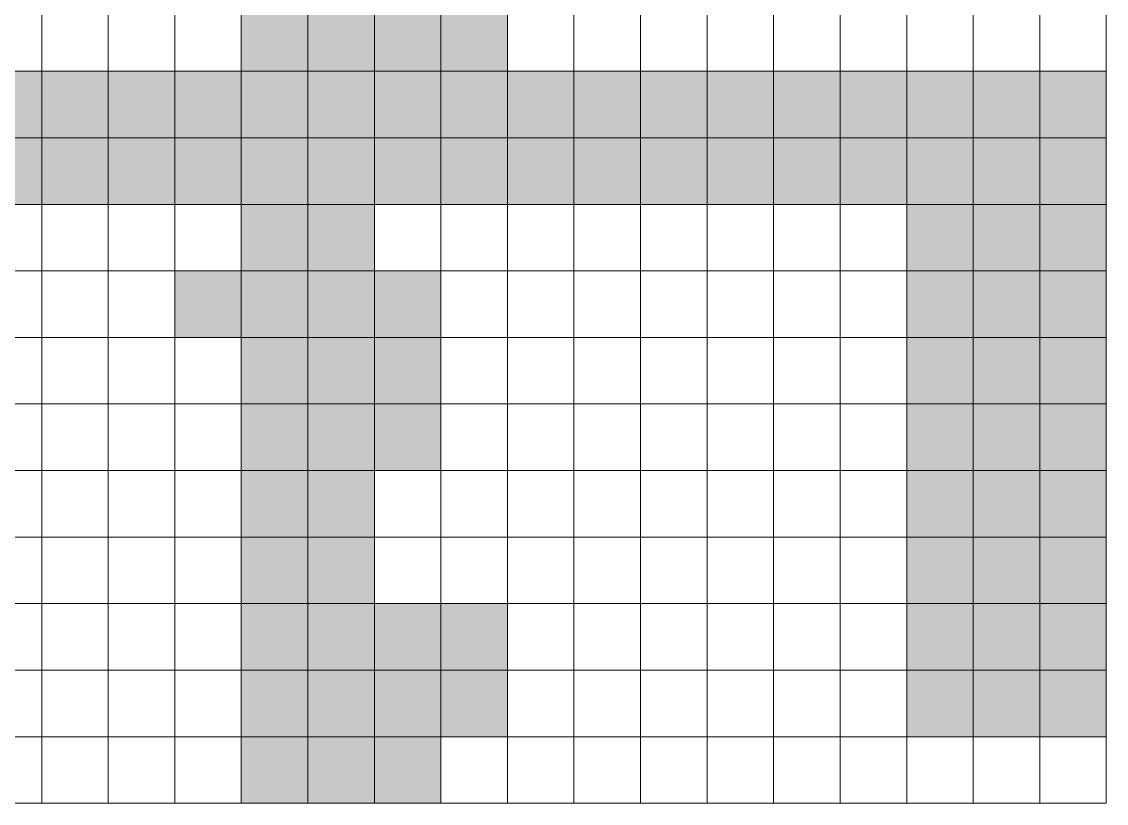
# Model space of a CAD drawing. Header units: millimetres. Extents: x 7481 to 272303, y 53290 to 107290.
# Drawn here: x 145739 to 162039, y 53290 to 65035 of the extents above; entities that cross this region are included whole.
import ezdxf

# ---------------------------------------------------------------- set-up
doc = ezdxf.new("R2010")
doc.units = ezdxf.units.MM
doc.layers.get('0').update_dxf_attribs({"lineweight": 0})
for name, color, linetype in [('l_road', 7, 'Continuous'), ('l_square', 30, 'Continuous'), ('m_square', 40, 'Continuous'), ('river', 140, 'Continuous')]:
    doc.layers.add(name, color=color, linetype=linetype)

msp = doc.modelspace()

# ---------------------------------------------------------------- hatches: boundary and pattern name
at = {"layer": 'l_road'}
h = msp.add_hatch(color=256, dxfattribs=at)
h.dxf.hatch_style = 1
h.paths.add_polyline_path([(146039, 64290), (145039, 64290), (145039, 63290), (146039, 63290)])
h = msp.add_hatch(color=256, dxfattribs=at)
h.dxf.hatch_style = 1
h.paths.add_polyline_path([(147039, 64290), (146039, 64290), (146039, 63290), (147039, 63290)])
h = msp.add_hatch(color=256, dxfattribs=at)
h.dxf.hatch_style = 1
h.paths.add_polyline_path([(148039, 64290), (147039, 64290), (147039, 63290), (148039, 63290)])
h = msp.add_hatch(color=256, dxfattribs=at)
h.dxf.hatch_style = 1
h.paths.add_polyline_path([(149039, 64290), (148039, 64290), (148039, 63290), (149039, 63290)])
h = msp.add_hatch(color=256, dxfattribs=at)
h.dxf.hatch_style = 1
h.paths.add_polyline_path([(150039, 64290), (149039, 64290), (149039, 63290), (150039, 63290)])
h = msp.add_hatch(color=256, dxfattribs=at)
h.dxf.hatch_style = 1
h.paths.add_polyline_path([(151039, 64290), (150039, 64290), (150039, 63290), (151039, 63290)])
h = msp.add_hatch(color=256, dxfattribs=at)
h.dxf.hatch_style = 1
h.paths.add_polyline_path([(152039, 64290), (151039, 64290), (151039, 63290), (152039, 63290)])
h = msp.add_hatch(color=256, dxfattribs=at)
h.dxf.hatch_style = 1
h.paths.add_polyline_path([(153039, 64290), (152039, 64290), (152039, 63290), (153039, 63290)])
h = msp.add_hatch(color=256, dxfattribs=at)
h.dxf.hatch_style = 1
h.paths.add_polyline_path([(154039, 64290), (153039, 64290), (153039, 63290), (154039, 63290)])
h = msp.add_hatch(color=256, dxfattribs=at)
h.dxf.hatch_style = 1
h.paths.add_polyline_path([(155039, 64290), (154039, 64290), (154039, 63290), (155039, 63290)])
h = msp.add_hatch(color=256, dxfattribs=at)
h.dxf.hatch_style = 1
h.paths.add_polyline_path([(156039, 64290), (155039, 64290), (155039, 63290), (156039, 63290)])
h = msp.add_hatch(color=256, dxfattribs=at)
h.dxf.hatch_style = 1
h.paths.add_polyline_path([(157039, 64290), (156039, 64290), (156039, 63290), (157039, 63290)])
h = msp.add_hatch(color=256, dxfattribs=at)
h.dxf.hatch_style = 1
h.paths.add_polyline_path([(158039, 64290), (157039, 64290), (157039, 63290), (158039, 63290)])
h = msp.add_hatch(color=256, dxfattribs=at)
h.dxf.hatch_style = 1
h.paths.add_polyline_path([(159039, 64290), (158039, 64290), (158039, 63290), (159039, 63290)])
h = msp.add_hatch(color=256, dxfattribs=at)
h.dxf.hatch_style = 1
h.paths.add_polyline_path([(160039, 64290), (159039, 64290), (159039, 63290), (160039, 63290)])
h = msp.add_hatch(color=256, dxfattribs=at)
h.dxf.hatch_style = 1
h.paths.add_polyline_path([(161039, 64290), (160039, 64290), (160039, 63290), (161039, 63290)])
h = msp.add_hatch(color=256, dxfattribs=at)
h.dxf.hatch_style = 1
h.paths.add_polyline_path([(162039, 64290), (161039, 64290), (161039, 63290), (162039, 63290)])
h = msp.add_hatch(color=256, dxfattribs=at)
h.dxf.hatch_style = 1
h.paths.add_polyline_path([(146039, 63290), (145039, 63290), (145039, 62290), (146039, 62290)])
h = msp.add_hatch(color=256, dxfattribs=at)
h.dxf.hatch_style = 1
h.paths.add_polyline_path([(147039, 63290), (146039, 63290), (146039, 62290), (147039, 62290)])
h = msp.add_hatch(color=256, dxfattribs=at)
h.dxf.hatch_style = 1
h.paths.add_polyline_path([(148039, 63290), (147039, 63290), (147039, 62290), (148039, 62290)])
h = msp.add_hatch(color=256, dxfattribs=at)
h.dxf.hatch_style = 1
h.paths.add_polyline_path([(149039, 63290), (148039, 63290), (148039, 62290), (149039, 62290)])
h = msp.add_hatch(color=256, dxfattribs=at)
h.dxf.hatch_style = 1
h.paths.add_polyline_path([(150039, 63290), (149039, 63290), (149039, 62290), (150039, 62290)])
h = msp.add_hatch(color=256, dxfattribs=at)
h.dxf.hatch_style = 1
h.paths.add_polyline_path([(151039, 63290), (150039, 63290), (150039, 62290), (151039, 62290)])
h = msp.add_hatch(color=256, dxfattribs=at)
h.dxf.hatch_style = 1
h.paths.add_polyline_path([(152039, 63290), (151039, 63290), (151039, 62290), (152039, 62290)])
h = msp.add_hatch(color=256, dxfattribs=at)
h.dxf.hatch_style = 1
h.paths.add_polyline_path([(153039, 63290), (152039, 63290), (152039, 62290), (153039, 62290)])
h = msp.add_hatch(color=256, dxfattribs=at)
h.dxf.hatch_style = 1
h.paths.add_polyline_path([(154039, 63290), (153039, 63290), (153039, 62290), (154039, 62290)])
h = msp.add_hatch(color=256, dxfattribs=at)
h.dxf.hatch_style = 1
h.paths.add_polyline_path([(155039, 63290), (154039, 63290), (154039, 62290), (155039, 62290)])
h = msp.add_hatch(color=256, dxfattribs=at)
h.dxf.hatch_style = 1
h.paths.add_polyline_path([(156039, 63290), (155039, 63290), (155039, 62290), (156039, 62290)])
h = msp.add_hatch(color=256, dxfattribs=at)
h.dxf.hatch_style = 1
h.paths.add_polyline_path([(157039, 63290), (156039, 63290), (156039, 62290), (157039, 62290)])
h = msp.add_hatch(color=256, dxfattribs=at)
h.dxf.hatch_style = 1
h.paths.add_polyline_path([(158039, 63290), (157039, 63290), (157039, 62290), (158039, 62290)])
h = msp.add_hatch(color=256, dxfattribs=at)
h.dxf.hatch_style = 1
h.paths.add_polyline_path([(159039, 63290), (158039, 63290), (158039, 62290), (159039, 62290)])
h = msp.add_hatch(color=256, dxfattribs=at)
h.dxf.hatch_style = 1
h.paths.add_polyline_path([(160039, 63290), (159039, 63290), (159039, 62290), (160039, 62290)])
h = msp.add_hatch(color=256, dxfattribs=at)
h.dxf.hatch_style = 1
h.paths.add_polyline_path([(161039, 63290), (160039, 63290), (160039, 62290), (161039, 62290)])
h = msp.add_hatch(color=256, dxfattribs=at)
h.dxf.hatch_style = 1
h.paths.add_polyline_path([(162039, 63290), (161039, 63290), (161039, 62290), (162039, 62290)])
at = {"layer": 'l_square'}
h = msp.add_hatch(color=256, dxfattribs=at)
h.dxf.hatch_style = 1
h.paths.add_polyline_path([(152039, 65290), (151039, 65290), (151039, 64290), (152039, 64290)])
h = msp.add_hatch(color=256, dxfattribs=at)
h.dxf.hatch_style = 1
h.paths.add_polyline_path([(153039, 65290), (152039, 65290), (152039, 64290), (153039, 64290)])
h = msp.add_hatch(color=256, dxfattribs=at)
h.dxf.hatch_style = 1
h.paths.add_polyline_path([(152039, 56290), (151039, 56290), (151039, 55290), (152039, 55290)])
h = msp.add_hatch(color=256, dxfattribs=at)
h.dxf.hatch_style = 1
h.paths.add_polyline_path([(153039, 56290), (152039, 56290), (152039, 55290), (153039, 55290)])
h = msp.add_hatch(color=256, dxfattribs=at)
h.dxf.hatch_style = 1
h.paths.add_polyline_path([(152039, 55290), (151039, 55290), (151039, 54290), (152039, 54290)])
h = msp.add_hatch(color=256, dxfattribs=at)
h.dxf.hatch_style = 1
h.paths.add_polyline_path([(153039, 55290), (152039, 55290), (152039, 54290), (153039, 54290)])
h = msp.add_hatch(color=256, dxfattribs=at)
h.dxf.hatch_style = 1
h.paths.add_polyline_path([(152039, 54290), (151039, 54290), (151039, 53290), (152039, 53290)])
at = {"layer": 'm_square'}
h = msp.add_hatch(color=256, dxfattribs=at)
h.dxf.hatch_style = 1
h.paths.add_polyline_path([(149039, 61290), (148039, 61290), (148039, 60290), (149039, 60290)])
h = msp.add_hatch(color=256, dxfattribs=at)
h.dxf.hatch_style = 1
h.paths.add_polyline_path([(152039, 59290), (151039, 59290), (151039, 58290), (152039, 58290)])
at = {"layer": 'river'}
h = msp.add_hatch(color=256, dxfattribs=at)
h.dxf.hatch_style = 1
h.paths.add_polyline_path([(150039, 65290), (149039, 65290), (149039, 64290), (150039, 64290)])
h = msp.add_hatch(color=256, dxfattribs=at)
h.dxf.hatch_style = 1
h.paths.add_polyline_path([(151039, 65290), (150039, 65290), (150039, 64290), (151039, 64290)])
h = msp.add_hatch(color=256, dxfattribs=at)
h.dxf.hatch_style = 1
h.paths.add_polyline_path([(150039, 62290), (149039, 62290), (149039, 61290), (150039, 61290)])
h = msp.add_hatch(color=256, dxfattribs=at)
h.dxf.hatch_style = 1
h.paths.add_polyline_path([(151039, 62290), (150039, 62290), (150039, 61290), (151039, 61290)])
h = msp.add_hatch(color=256, dxfattribs=at)
h.dxf.hatch_style = 1
h.paths.add_polyline_path([(160039, 62290), (159039, 62290), (159039, 61290), (160039, 61290)])
h = msp.add_hatch(color=256, dxfattribs=at)
h.dxf.hatch_style = 1
h.paths.add_polyline_path([(161039, 62290), (160039, 62290), (160039, 61290), (161039, 61290)])
h = msp.add_hatch(color=256, dxfattribs=at)
h.dxf.hatch_style = 1
h.paths.add_polyline_path([(162039, 62290), (161039, 62290), (161039, 61290), (162039, 61290)])
h = msp.add_hatch(color=256, dxfattribs=at)
h.dxf.hatch_style = 1
h.paths.add_polyline_path([(150039, 61290), (149039, 61290), (149039, 60290), (150039, 60290)])
h = msp.add_hatch(color=256, dxfattribs=at)
h.dxf.hatch_style = 1
h.paths.add_polyline_path([(151039, 61290), (150039, 61290), (150039, 60290), (151039, 60290)])
h = msp.add_hatch(color=256, dxfattribs=at)
h.dxf.hatch_style = 1
h.paths.add_polyline_path([(152039, 61290), (151039, 61290), (151039, 60290), (152039, 60290)])
h = msp.add_hatch(color=256, dxfattribs=at)
h.dxf.hatch_style = 1
h.paths.add_polyline_path([(160039, 61290), (159039, 61290), (159039, 60290), (160039, 60290)])
h = msp.add_hatch(color=256, dxfattribs=at)
h.dxf.hatch_style = 1
h.paths.add_polyline_path([(161039, 61290), (160039, 61290), (160039, 60290), (161039, 60290)])
h = msp.add_hatch(color=256, dxfattribs=at)
h.dxf.hatch_style = 1
h.paths.add_polyline_path([(162039, 61290), (161039, 61290), (161039, 60290), (162039, 60290)])
h = msp.add_hatch(color=256, dxfattribs=at)
h.dxf.hatch_style = 1
h.paths.add_polyline_path([(150039, 60290), (149039, 60290), (149039, 59290), (150039, 59290)])
h = msp.add_hatch(color=256, dxfattribs=at)
h.dxf.hatch_style = 1
h.paths.add_polyline_path([(151039, 60290), (150039, 60290), (150039, 59290), (151039, 59290)])
h = msp.add_hatch(color=256, dxfattribs=at)
h.dxf.hatch_style = 1
h.paths.add_polyline_path([(152039, 60290), (151039, 60290), (151039, 59290), (152039, 59290)])
h = msp.add_hatch(color=256, dxfattribs=at)
h.dxf.hatch_style = 1
h.paths.add_polyline_path([(160039, 60290), (159039, 60290), (159039, 59290), (160039, 59290)])
h = msp.add_hatch(color=256, dxfattribs=at)
h.dxf.hatch_style = 1
h.paths.add_polyline_path([(161039, 60290), (160039, 60290), (160039, 59290), (161039, 59290)])
h = msp.add_hatch(color=256, dxfattribs=at)
h.dxf.hatch_style = 1
h.paths.add_polyline_path([(162039, 60290), (161039, 60290), (161039, 59290), (162039, 59290)])
h = msp.add_hatch(color=256, dxfattribs=at)
h.dxf.hatch_style = 1
h.paths.add_polyline_path([(150039, 59290), (149039, 59290), (149039, 58290), (150039, 58290)])
h = msp.add_hatch(color=256, dxfattribs=at)
h.dxf.hatch_style = 1
h.paths.add_polyline_path([(151039, 59290), (150039, 59290), (150039, 58290), (151039, 58290)])
h = msp.add_hatch(color=256, dxfattribs=at)
h.dxf.hatch_style = 1
h.paths.add_polyline_path([(160039, 59290), (159039, 59290), (159039, 58290), (160039, 58290)])
h = msp.add_hatch(color=256, dxfattribs=at)
h.dxf.hatch_style = 1
h.paths.add_polyline_path([(161039, 59290), (160039, 59290), (160039, 58290), (161039, 58290)])
h = msp.add_hatch(color=256, dxfattribs=at)
h.dxf.hatch_style = 1
h.paths.add_polyline_path([(162039, 59290), (161039, 59290), (161039, 58290), (162039, 58290)])
h = msp.add_hatch(color=256, dxfattribs=at)
h.dxf.hatch_style = 1
h.paths.add_polyline_path([(150039, 58290), (149039, 58290), (149039, 57290), (150039, 57290)])
h = msp.add_hatch(color=256, dxfattribs=at)
h.dxf.hatch_style = 1
h.paths.add_polyline_path([(151039, 58290), (150039, 58290), (150039, 57290), (151039, 57290)])
h = msp.add_hatch(color=256, dxfattribs=at)
h.dxf.hatch_style = 1
h.paths.add_polyline_path([(160039, 58290), (159039, 58290), (159039, 57290), (160039, 57290)])
h = msp.add_hatch(color=256, dxfattribs=at)
h.dxf.hatch_style = 1
h.paths.add_polyline_path([(161039, 58290), (160039, 58290), (160039, 57290), (161039, 57290)])
h = msp.add_hatch(color=256, dxfattribs=at)
h.dxf.hatch_style = 1
h.paths.add_polyline_path([(162039, 58290), (161039, 58290), (161039, 57290), (162039, 57290)])
h = msp.add_hatch(color=256, dxfattribs=at)
h.dxf.hatch_style = 1
h.paths.add_polyline_path([(150039, 57290), (149039, 57290), (149039, 56290), (150039, 56290)])
h = msp.add_hatch(color=256, dxfattribs=at)
h.dxf.hatch_style = 1
h.paths.add_polyline_path([(151039, 57290), (150039, 57290), (150039, 56290), (151039, 56290)])
h = msp.add_hatch(color=256, dxfattribs=at)
h.dxf.hatch_style = 1
h.paths.add_polyline_path([(160039, 57290), (159039, 57290), (159039, 56290), (160039, 56290)])
h = msp.add_hatch(color=256, dxfattribs=at)
h.dxf.hatch_style = 1
h.paths.add_polyline_path([(161039, 57290), (160039, 57290), (160039, 56290), (161039, 56290)])
h = msp.add_hatch(color=256, dxfattribs=at)
h.dxf.hatch_style = 1
h.paths.add_polyline_path([(162039, 57290), (161039, 57290), (161039, 56290), (162039, 56290)])
h = msp.add_hatch(color=256, dxfattribs=at)
h.dxf.hatch_style = 1
h.paths.add_polyline_path([(150039, 56290), (149039, 56290), (149039, 55290), (150039, 55290)])
h = msp.add_hatch(color=256, dxfattribs=at)
h.dxf.hatch_style = 1
h.paths.add_polyline_path([(151039, 56290), (150039, 56290), (150039, 55290), (151039, 55290)])
h = msp.add_hatch(color=256, dxfattribs=at)
h.dxf.hatch_style = 1
h.paths.add_polyline_path([(160039, 56290), (159039, 56290), (159039, 55290), (160039, 55290)])
h = msp.add_hatch(color=256, dxfattribs=at)
h.dxf.hatch_style = 1
h.paths.add_polyline_path([(161039, 56290), (160039, 56290), (160039, 55290), (161039, 55290)])
h = msp.add_hatch(color=256, dxfattribs=at)
h.dxf.hatch_style = 1
h.paths.add_polyline_path([(162039, 56290), (161039, 56290), (161039, 55290), (162039, 55290)])
h = msp.add_hatch(color=256, dxfattribs=at)
h.dxf.hatch_style = 1
h.paths.add_polyline_path([(150039, 55290), (149039, 55290), (149039, 54290), (150039, 54290)])
h = msp.add_hatch(color=256, dxfattribs=at)
h.dxf.hatch_style = 1
h.paths.add_polyline_path([(151039, 55290), (150039, 55290), (150039, 54290), (151039, 54290)])
h = msp.add_hatch(color=256, dxfattribs=at)
h.dxf.hatch_style = 1
h.paths.add_polyline_path([(160039, 55290), (159039, 55290), (159039, 54290), (160039, 54290)])
h = msp.add_hatch(color=256, dxfattribs=at)
h.dxf.hatch_style = 1
h.paths.add_polyline_path([(161039, 55290), (160039, 55290), (160039, 54290), (161039, 54290)])
h = msp.add_hatch(color=256, dxfattribs=at)
h.dxf.hatch_style = 1
h.paths.add_polyline_path([(162039, 55290), (161039, 55290), (161039, 54290), (162039, 54290)])
h = msp.add_hatch(color=256, dxfattribs=at)
h.dxf.hatch_style = 1
h.paths.add_polyline_path([(150039, 54290), (149039, 54290), (149039, 53290), (150039, 53290)])
h = msp.add_hatch(color=256, dxfattribs=at)
h.dxf.hatch_style = 1
h.paths.add_polyline_path([(151039, 54290), (150039, 54290), (150039, 53290), (151039, 53290)])

# ---------------------------------------------------------------- linework, layer by layer
for points in [[(145039, 64290), (146039, 64290), (146039, 65290), (145039, 65290)], [(146039, 64290), (147039, 64290), (147039, 65290), (146039, 65290)], [(147039, 64290), (148039, 64290), (148039, 65290), (147039, 65290)], [(148039, 64290), (149039, 64290), (149039, 65290), (148039, 65290)], [(149039, 64290), (150039, 64290), (150039, 65290), (149039, 65290)], [(150039, 64290), (151039, 64290), (151039, 65290), (150039, 65290)], [(151039, 64290), (152039, 64290), (152039, 65290), (151039, 65290)], [(152039, 64290), (153039, 64290), (153039, 65290), (152039, 65290)], [(153039, 64290), (154039, 64290), (154039, 65290), (153039, 65290)], [(154039, 64290), (155039, 64290), (155039, 65290), (154039, 65290)], [(155039, 64290), (156039, 64290), (156039, 65290), (155039, 65290)], [(156039, 64290), (157039, 64290), (157039, 65290), (156039, 65290)], [(157039, 64290), (158039, 64290), (158039, 65290), (157039, 65290)], [(158039, 64290), (159039, 64290), (159039, 65290), (158039, 65290)], [(159039, 64290), (160039, 64290), (160039, 65290), (159039, 65290)], [(160039, 64290), (161039, 64290), (161039, 65290), (160039, 65290)], [(161039, 64290), (162039, 64290), (162039, 65290), (161039, 65290)], [(145039, 63290), (146039, 63290), (146039, 64290), (145039, 64290)], [(146039, 63290), (147039, 63290), (147039, 64290), (146039, 64290)], [(147039, 63290), (148039, 63290), (148039, 64290), (147039, 64290)], [(148039, 63290), (149039, 63290), (149039, 64290), (148039, 64290)], [(149039, 63290), (150039, 63290), (150039, 64290), (149039, 64290)], [(150039, 63290), (151039, 63290), (151039, 64290), (150039, 64290)], [(151039, 63290), (152039, 63290), (152039, 64290), (151039, 64290)], [(152039, 63290), (153039, 63290), (153039, 64290), (152039, 64290)], [(153039, 63290), (154039, 63290), (154039, 64290), (153039, 64290)], [(154039, 63290), (155039, 63290), (155039, 64290), (154039, 64290)], [(155039, 63290), (156039, 63290), (156039, 64290), (155039, 64290)], [(156039, 63290), (157039, 63290), (157039, 64290), (156039, 64290)], [(157039, 63290), (158039, 63290), (158039, 64290), (157039, 64290)], [(158039, 63290), (159039, 63290), (159039, 64290), (158039, 64290)], [(159039, 63290), (160039, 63290), (160039, 64290), (159039, 64290)], [(160039, 63290), (161039, 63290), (161039, 64290), (160039, 64290)], [(161039, 63290), (162039, 63290), (162039, 64290), (161039, 64290)], [(145039, 62290), (146039, 62290), (146039, 63290), (145039, 63290)], [(146039, 62290), (147039, 62290), (147039, 63290), (146039, 63290)], [(147039, 62290), (148039, 62290), (148039, 63290), (147039, 63290)], [(148039, 62290), (149039, 62290), (149039, 63290), (148039, 63290)], [(149039, 62290), (150039, 62290), (150039, 63290), (149039, 63290)], [(150039, 62290), (151039, 62290), (151039, 63290), (150039, 63290)], [(151039, 62290), (152039, 62290), (152039, 63290), (151039, 63290)], [(152039, 62290), (153039, 62290), (153039, 63290), (152039, 63290)], [(153039, 62290), (154039, 62290), (154039, 63290), (153039, 63290)], [(154039, 62290), (155039, 62290), (155039, 63290), (154039, 63290)], [(155039, 62290), (156039, 62290), (156039, 63290), (155039, 63290)], [(156039, 62290), (157039, 62290), (157039, 63290), (156039, 63290)], [(157039, 62290), (158039, 62290), (158039, 63290), (157039, 63290)], [(158039, 62290), (159039, 62290), (159039, 63290), (158039, 63290)], [(159039, 62290), (160039, 62290), (160039, 63290), (159039, 63290)], [(160039, 62290), (161039, 62290), (161039, 63290), (160039, 63290)], [(161039, 62290), (162039, 62290), (162039, 63290), (161039, 63290)], [(145039, 61290), (146039, 61290), (146039, 62290), (145039, 62290)], [(146039, 61290), (147039, 61290), (147039, 62290), (146039, 62290)], [(147039, 61290), (148039, 61290), (148039, 62290), (147039, 62290)], [(148039, 61290), (149039, 61290), (149039, 62290), (148039, 62290)], [(149039, 61290), (150039, 61290), (150039, 62290), (149039, 62290)], [(150039, 61290), (151039, 61290), (151039, 62290), (150039, 62290)], [(151039, 61290), (152039, 61290), (152039, 62290), (151039, 62290)], [(152039, 61290), (153039, 61290), (153039, 62290), (152039, 62290)], [(153039, 61290), (154039, 61290), (154039, 62290), (153039, 62290)], [(154039, 61290), (155039, 61290), (155039, 62290), (154039, 62290)], [(155039, 61290), (156039, 61290), (156039, 62290), (155039, 62290)], [(156039, 61290), (157039, 61290), (157039, 62290), (156039, 62290)], [(157039, 61290), (158039, 61290), (158039, 62290), (157039, 62290)], [(158039, 61290), (159039, 61290), (159039, 62290), (158039, 62290)], [(159039, 61290), (160039, 61290), (160039, 62290), (159039, 62290)], [(160039, 61290), (161039, 61290), (161039, 62290), (160039, 62290)], [(161039, 61290), (162039, 61290), (162039, 62290), (161039, 62290)], [(145039, 60290), (146039, 60290), (146039, 61290), (145039, 61290)], [(146039, 60290), (147039, 60290), (147039, 61290), (146039, 61290)], [(147039, 60290), (148039, 60290), (148039, 61290), (147039, 61290)], [(148039, 60290), (149039, 60290), (149039, 61290), (148039, 61290)], [(149039, 60290), (150039, 60290), (150039, 61290), (149039, 61290)], [(150039, 60290), (151039, 60290), (151039, 61290), (150039, 61290)], [(151039, 60290), (152039, 60290), (152039, 61290), (151039, 61290)], [(152039, 60290), (153039, 60290), (153039, 61290), (152039, 61290)], [(153039, 60290), (154039, 60290), (154039, 61290), (153039, 61290)], [(154039, 60290), (155039, 60290), (155039, 61290), (154039, 61290)], [(155039, 60290), (156039, 60290), (156039, 61290), (155039, 61290)], [(156039, 60290), (157039, 60290), (157039, 61290), (156039, 61290)], [(157039, 60290), (158039, 60290), (158039, 61290), (157039, 61290)], [(158039, 60290), (159039, 60290), (159039, 61290), (158039, 61290)], [(159039, 60290), (160039, 60290), (160039, 61290), (159039, 61290)], [(160039, 60290), (161039, 60290), (161039, 61290), (160039, 61290)], [(161039, 60290), (162039, 60290), (162039, 61290), (161039, 61290)], [(145039, 59290), (146039, 59290), (146039, 60290), (145039, 60290)], [(146039, 59290), (147039, 59290), (147039, 60290), (146039, 60290)], [(147039, 59290), (148039, 59290), (148039, 60290), (147039, 60290)], [(148039, 59290), (149039, 59290), (149039, 60290), (148039, 60290)], [(149039, 59290), (150039, 59290), (150039, 60290), (149039, 60290)], [(150039, 59290), (151039, 59290), (151039, 60290), (150039, 60290)], [(151039, 59290), (152039, 59290), (152039, 60290), (151039, 60290)], [(152039, 59290), (153039, 59290), (153039, 60290), (152039, 60290)], [(153039, 59290), (154039, 59290), (154039, 60290), (153039, 60290)], [(154039, 59290), (155039, 59290), (155039, 60290), (154039, 60290)], [(155039, 59290), (156039, 59290), (156039, 60290), (155039, 60290)], [(156039, 59290), (157039, 59290), (157039, 60290), (156039, 60290)], [(157039, 59290), (158039, 59290), (158039, 60290), (157039, 60290)], [(158039, 59290), (159039, 59290), (159039, 60290), (158039, 60290)], [(159039, 59290), (160039, 59290), (160039, 60290), (159039, 60290)], [(160039, 59290), (161039, 59290), (161039, 60290), (160039, 60290)], [(161039, 59290), (162039, 59290), (162039, 60290), (161039, 60290)], [(145039, 58290), (146039, 58290), (146039, 59290), (145039, 59290)], [(146039, 58290), (147039, 58290), (147039, 59290), (146039, 59290)], [(147039, 58290), (148039, 58290), (148039, 59290), (147039, 59290)], [(148039, 58290), (149039, 58290), (149039, 59290), (148039, 59290)], [(149039, 58290), (150039, 58290), (150039, 59290), (149039, 59290)], [(150039, 58290), (151039, 58290), (151039, 59290), (150039, 59290)], [(151039, 58290), (152039, 58290), (152039, 59290), (151039, 59290)], [(152039, 58290), (153039, 58290), (153039, 59290), (152039, 59290)], [(153039, 58290), (154039, 58290), (154039, 59290), (153039, 59290)], [(154039, 58290), (155039, 58290), (155039, 59290), (154039, 59290)], [(155039, 58290), (156039, 58290), (156039, 59290), (155039, 59290)], [(156039, 58290), (157039, 58290), (157039, 59290), (156039, 59290)], [(157039, 58290), (158039, 58290), (158039, 59290), (157039, 59290)], [(158039, 58290), (159039, 58290), (159039, 59290), (158039, 59290)], [(159039, 58290), (160039, 58290), (160039, 59290), (159039, 59290)], [(160039, 58290), (161039, 58290), (161039, 59290), (160039, 59290)], [(161039, 58290), (162039, 58290), (162039, 59290), (161039, 59290)], [(145039, 57290), (146039, 57290), (146039, 58290), (145039, 58290)], [(146039, 57290), (147039, 57290), (147039, 58290), (146039, 58290)], [(147039, 57290), (148039, 57290), (148039, 58290), (147039, 58290)], [(148039, 57290), (149039, 57290), (149039, 58290), (148039, 58290)], [(149039, 57290), (150039, 57290), (150039, 58290), (149039, 58290)], [(150039, 57290), (151039, 57290), (151039, 58290), (150039, 58290)], [(151039, 57290), (152039, 57290), (152039, 58290), (151039, 58290)], [(152039, 57290), (153039, 57290), (153039, 58290), (152039, 58290)], [(153039, 57290), (154039, 57290), (154039, 58290), (153039, 58290)], [(154039, 57290), (155039, 57290), (155039, 58290), (154039, 58290)], [(155039, 57290), (156039, 57290), (156039, 58290), (155039, 58290)], [(156039, 57290), (157039, 57290), (157039, 58290), (156039, 58290)], [(157039, 57290), (158039, 57290), (158039, 58290), (157039, 58290)], [(158039, 57290), (159039, 57290), (159039, 58290), (158039, 58290)], [(159039, 57290), (160039, 57290), (160039, 58290), (159039, 58290)], [(160039, 57290), (161039, 57290), (161039, 58290), (160039, 58290)], [(161039, 57290), (162039, 57290), (162039, 58290), (161039, 58290)], [(145039, 56290), (146039, 56290), (146039, 57290), (145039, 57290)], [(146039, 56290), (147039, 56290), (147039, 57290), (146039, 57290)], [(147039, 56290), (148039, 56290), (148039, 57290), (147039, 57290)], [(148039, 56290), (149039, 56290), (149039, 57290), (148039, 57290)], [(149039, 56290), (150039, 56290), (150039, 57290), (149039, 57290)], [(150039, 56290), (151039, 56290), (151039, 57290), (150039, 57290)], [(151039, 56290), (152039, 56290), (152039, 57290), (151039, 57290)], [(152039, 56290), (153039, 56290), (153039, 57290), (152039, 57290)], [(153039, 56290), (154039, 56290), (154039, 57290), (153039, 57290)], [(154039, 56290), (155039, 56290), (155039, 57290), (154039, 57290)], [(155039, 56290), (156039, 56290), (156039, 57290), (155039, 57290)], [(156039, 56290), (157039, 56290), (157039, 57290), (156039, 57290)], [(157039, 56290), (158039, 56290), (158039, 57290), (157039, 57290)], [(158039, 56290), (159039, 56290), (159039, 57290), (158039, 57290)], [(159039, 56290), (160039, 56290), (160039, 57290), (159039, 57290)], [(160039, 56290), (161039, 56290), (161039, 57290), (160039, 57290)], [(161039, 56290), (162039, 56290), (162039, 57290), (161039, 57290)], [(145039, 55290), (146039, 55290), (146039, 56290), (145039, 56290)], [(146039, 55290), (147039, 55290), (147039, 56290), (146039, 56290)], [(147039, 55290), (148039, 55290), (148039, 56290), (147039, 56290)], [(148039, 55290), (149039, 55290), (149039, 56290), (148039, 56290)], [(149039, 55290), (150039, 55290), (150039, 56290), (149039, 56290)], [(150039, 55290), (151039, 55290), (151039, 56290), (150039, 56290)], [(151039, 55290), (152039, 55290), (152039, 56290), (151039, 56290)], [(152039, 55290), (153039, 55290), (153039, 56290), (152039, 56290)], [(153039, 55290), (154039, 55290), (154039, 56290), (153039, 56290)], [(154039, 55290), (155039, 55290), (155039, 56290), (154039, 56290)], [(155039, 55290), (156039, 55290), (156039, 56290), (155039, 56290)], [(156039, 55290), (157039, 55290), (157039, 56290), (156039, 56290)], [(157039, 55290), (158039, 55290), (158039, 56290), (157039, 56290)], [(158039, 55290), (159039, 55290), (159039, 56290), (158039, 56290)], [(159039, 55290), (160039, 55290), (160039, 56290), (159039, 56290)], [(160039, 55290), (161039, 55290), (161039, 56290), (160039, 56290)], [(161039, 55290), (162039, 55290), (162039, 56290), (161039, 56290)], [(145039, 54290), (146039, 54290), (146039, 55290), (145039, 55290)], [(146039, 54290), (147039, 54290), (147039, 55290), (146039, 55290)], [(147039, 54290), (148039, 54290), (148039, 55290), (147039, 55290)], [(148039, 54290), (149039, 54290), (149039, 55290), (148039, 55290)], [(149039, 54290), (150039, 54290), (150039, 55290), (149039, 55290)], [(150039, 54290), (151039, 54290), (151039, 55290), (150039, 55290)], [(151039, 54290), (152039, 54290), (152039, 55290), (151039, 55290)], [(152039, 54290), (153039, 54290), (153039, 55290), (152039, 55290)], [(153039, 54290), (154039, 54290), (154039, 55290), (153039, 55290)], [(154039, 54290), (155039, 54290), (155039, 55290), (154039, 55290)], [(155039, 54290), (156039, 54290), (156039, 55290), (155039, 55290)], [(156039, 54290), (157039, 54290), (157039, 55290), (156039, 55290)], [(157039, 54290), (158039, 54290), (158039, 55290), (157039, 55290)], [(158039, 54290), (159039, 54290), (159039, 55290), (158039, 55290)], [(159039, 54290), (160039, 54290), (160039, 55290), (159039, 55290)], [(160039, 54290), (161039, 54290), (161039, 55290), (160039, 55290)], [(161039, 54290), (162039, 54290), (162039, 55290), (161039, 55290)], [(145039, 53290), (146039, 53290), (146039, 54290), (145039, 54290)], [(146039, 53290), (147039, 53290), (147039, 54290), (146039, 54290)], [(147039, 53290), (148039, 53290), (148039, 54290), (147039, 54290)], [(148039, 53290), (149039, 53290), (149039, 54290), (148039, 54290)], [(149039, 53290), (150039, 53290), (150039, 54290), (149039, 54290)], [(150039, 53290), (151039, 53290), (151039, 54290), (150039, 54290)], [(151039, 53290), (152039, 53290), (152039, 54290), (151039, 54290)], [(152039, 53290), (153039, 53290), (153039, 54290), (152039, 54290)], [(153039, 53290), (154039, 53290), (154039, 54290), (153039, 54290)], [(154039, 53290), (155039, 53290), (155039, 54290), (154039, 54290)], [(155039, 53290), (156039, 53290), (156039, 54290), (155039, 54290)], [(156039, 53290), (157039, 53290), (157039, 54290), (156039, 54290)], [(157039, 53290), (158039, 53290), (158039, 54290), (157039, 54290)], [(158039, 53290), (159039, 53290), (159039, 54290), (158039, 54290)], [(159039, 53290), (160039, 53290), (160039, 54290), (159039, 54290)], [(160039, 53290), (161039, 53290), (161039, 54290), (160039, 54290)], [(161039, 53290), (162039, 53290), (162039, 54290), (161039, 54290)]]:
    msp.add_lwpolyline(points, close=True)

doc.saveas('drawing.dxf')
